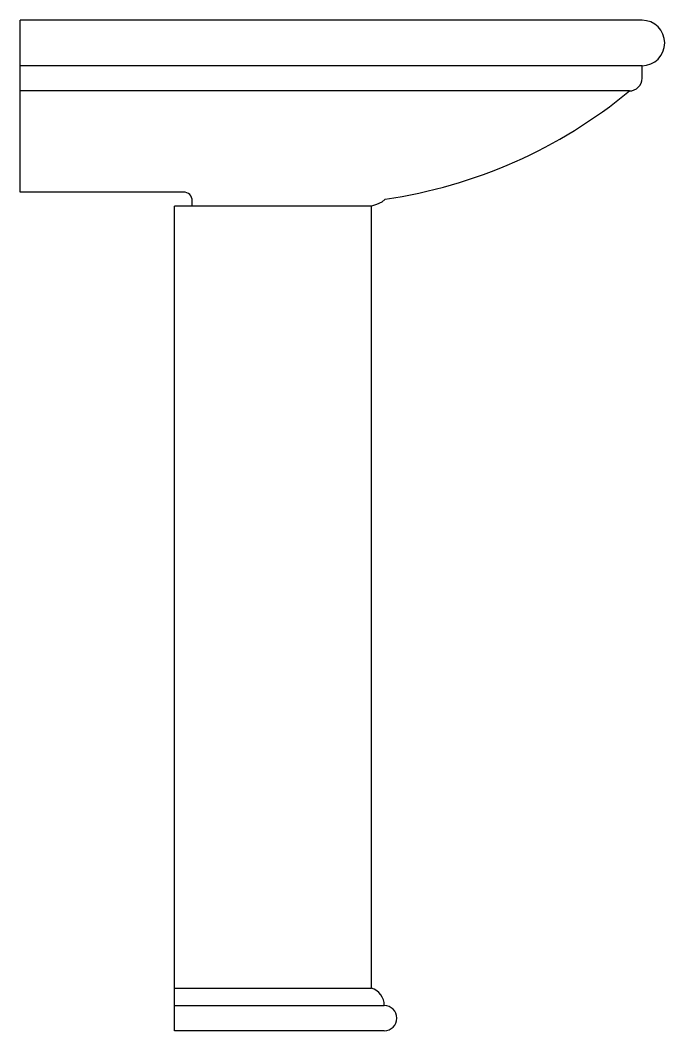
# Model space of a CAD drawing. Extents: x -851.439 to -850.929, y 502.562 to 503.362.
import ezdxf

# ---------------------------------------------------------------- set-up
doc = ezdxf.new("R2010")
doc.units = 0
doc.header["$LTSCALE"] = 50
doc.header["$MEASUREMENT"] = 0
doc.layers.add('A-PECAS', color=2, linetype='CONTINUOUS')

msp = doc.modelspace()

# ---------------------------------------------------------------- linework, layer by layer
at = {"layer": 'A-PECAS'}
for p, q in [((-851.43851, 503.226), (-851.43851, 503.362)), ((-850.94651, 503.362), (-851.43851, 503.362)), ((-850.94651, 503.316), (-850.94651, 503.326)), ((-851.30934, 503.226), (-851.43851, 503.226)), ((-851.30236, 503.21488), (-851.30236, 503.21901)), ((-851.15653, 503.216), (-851.16051, 503.21488)), ((-851.15232, 503.2179), (-851.15653, 503.216)), ((-851.14967, 503.22044), (-851.15232, 503.2179)), ((-851.31651, 502.562), (-851.31651, 503.21488)), ((-851.16051, 502.59568), (-851.16051, 503.21488)), ((-851.15051, 502.562), (-851.31651, 502.562))]:
    msp.add_line(p, q, dxfattribs=at)
at = {"layer": 'A-PECAS', "color": 1}
for p, q in [((-850.94651, 503.326), (-851.43851, 503.326)), ((-850.95651, 503.306), (-851.43851, 503.306)), ((-851.16051, 503.21488), (-851.31651, 503.21488)), ((-851.31651, 502.59568), (-851.16051, 502.59568)), ((-851.31651, 502.582), (-851.15051, 502.582))]:
    msp.add_line(p, q, dxfattribs=at)
at = {"layer": 'A-PECAS'}
for centre, radius, start, end in [((-850.94651, 503.344), 0.018, 270, 90), ((-850.95651, 503.316), 0.01, 270, 0), ((-851.20441, 503.60484), 0.38828, 278.10487, 309.67714), ((-851.30934, 503.21901), 0.00699, 0, 90), ((-851.16438, 502.58235), 0.01388, 358.55585, 73.77739), ((-851.15051, 502.572), 0.01, 0, 90), ((-851.15051, 502.572), 0.01, 270, 0)]:
    msp.add_arc(centre, radius, start, end, dxfattribs=at)

doc.saveas('drawing.dxf')
